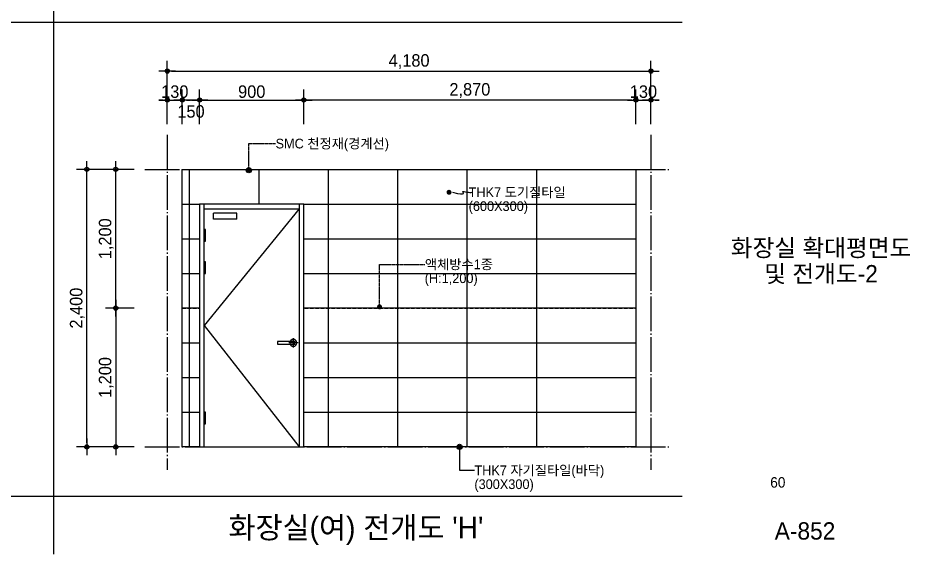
# Model space of a CAD drawing. Header units: millimetres. Extents: x 555 to 100215, y 750 to 17024.
# Drawn here: x 41734 to 49445, y 750 to 5389 of the extents above; entities that cross this region are included whole.
import ezdxf
from ezdxf.enums import TextEntityAlignment as Align

# ---------------------------------------------------------------- set-up
doc = ezdxf.new("R2010")
doc.units = ezdxf.units.MM
doc.set_wipeout_variables(frame=1)
for name, pattern in [('$RECOVER_070302152830-3', [0]), ('CEN', [35, 30, -2, 1, -2]), ('HID', [2.3, 1.5, -0.8])]:
    doc.linetypes.add(name, pattern=pattern)
for name, color, linetype in [('$ZCDB_AUDIT_GENERATED_600D18', 7, 'Continuous'), ('1', 1, 'Continuous'), ('4A.TEC FORM-TEXT', 3, 'Continuous'), ('4A.TEC TEXT', 7, 'Continuous'), ('4A.TEC TEXT 2', 3, 'Continuous'), ('4A.TEC 해치 1', 9, 'Continuous'), ('_LIBR', 4, 'Continuous'), ('CEN', 1, 'CEN'), ('SY', 1, 'Continuous'), ('WAL', 3, 'Continuous'), ('WID', 4, 'Continuous')]:
    doc.layers.add(name, color=color, linetype=linetype)
doc.styles.add('나눔고딕', font='')
doc.styles.add('돋움', font='')
doc.styles.get('나눔고딕').set_extended_font_data('Dotum')
doc.styles.get('돋움').set_extended_font_data('Dotum')
doc.dimstyles.new('DIM_600(외부치수)', dxfattribs={"dimscale": 400, "dimtxt": 3.3, "dimasz": 1, "dimexe": 2, "dimexo": 2, "dimgap": 1, "dimtad": 1, "dimdec": 0, "dimdsep": 46, "dimlunit": 6, "dimtxsty": '나눔고딕', "dimblk1": 'DIMDOT', "dimblk2": 'DIMDOT', "dimsah": 1, "dimcen": 2.5, "dimdle": 1.5, "dimclrd": 8, "dimclre": 8, "dimclrt": 3, "dimadec": 0, "dimazin": 0, "dimtfac": 1, "dimtdec": 0, "dimtix": 1, "dimtmove": 2, "dimatfit": 3, "dimldrblk": 'DIMDOT', "dimfxl": 1, "dimtvp": 1, "dimtolj": 1, "dimtzin": 0, "dimarcsym": 0})

# ---------------------------------------------------------------- blocks, each defined once
blk = doc.blocks.new('DIMDOT')
at = {"color": 0}
blk.add_line((-2, 0), (2, 0), dxfattribs=at)
for radius in [0.5, 0.25]:
    blk.add_circle((0, 0), radius, dxfattribs=at)
blk = doc.blocks.new('*D328')
at = {"layer": '$ZCDB_AUDIT_GENERATED_600D18', "color": 8, "lineweight": -2, "transparency": 16777216}
for p, q in [((43025.2, 4467.9, 0), (43025.2, 4767.9, 0)), ((43155.2, 4467.9, 0), (43155.2, 4767.9, 0)), ((42989.2, 4677.9, 0), (42953.2, 4677.9, 0)), ((43025.2, 4677.9, 0), (43155.2, 4677.9, 0)), ((43191.2, 4677.9, 0), (43227.2, 4677.9, 0))]:
    blk.add_line(p, q, dxfattribs=at)
at = {"layer": 'Defpoints', "color": 0, "transparency": 16777216}
for p in [(43155.2, 4677.9, 0), (43025.2, 4377.9, 0), (43155.2, 4377.9, 0)]:
    blk.add_point(p, dxfattribs=at)
at = {"layer": '$ZCDB_AUDIT_GENERATED_600D18', "color": 8, "lineweight": -2, "transparency": 16777216, "xscale": 36, "yscale": 36, "zscale": 36}
blk.add_blockref('DIMDOT', (43025.2, 4677.9, 0), dxfattribs=at)
at = {"layer": '$ZCDB_AUDIT_GENERATED_600D18', "color": 8, "lineweight": -2, "transparency": 16777216, "xscale": 36, "yscale": 36, "zscale": 36, "rotation": 180}
blk.add_blockref('DIMDOT', (43155.2, 4677.9, 0), dxfattribs=at)
at = {"layer": '$ZCDB_AUDIT_GENERATED_600D18', "color": 3, "transparency": 16777216, "insert": (43090.2, 4750, 0), "char_height": 108, "attachment_point": 5, "style": '나눔고딕'}
blk.add_mtext('\\A1;130', dxfattribs=at)
blk = doc.blocks.new('*D329')
at = {"layer": '$ZCDB_AUDIT_GENERATED_600D18', "color": 8, "lineweight": -2, "transparency": 16777216}
for p, q in [((43025.2, 4467.9), (43025.2, 5017.9)), ((47205.2, 4467.9), (47205.2, 5017.9)), ((43061.2, 4927.9), (47169.2, 4927.9))]:
    blk.add_line(p, q, dxfattribs=at)
at = {"layer": 'Defpoints', "color": 0, "transparency": 16777216}
for p in [(47205.2, 4927.9), (43025.2, 4377.9, 0), (47205.2, 4377.9, 0)]:
    blk.add_point(p, dxfattribs=at)
at = {"layer": '$ZCDB_AUDIT_GENERATED_600D18', "color": 8, "lineweight": -2, "transparency": 16777216, "xscale": 36, "yscale": 36, "zscale": 36, "rotation": 180}
blk.add_blockref('DIMDOT', (43025.2, 4927.9), dxfattribs=at)
at = {"layer": '$ZCDB_AUDIT_GENERATED_600D18', "color": 8, "lineweight": -2, "transparency": 16777216, "xscale": 36, "yscale": 36, "zscale": 36}
blk.add_blockref('DIMDOT', (47205.2, 4927.9), dxfattribs=at)
at = {"layer": '$ZCDB_AUDIT_GENERATED_600D18', "color": 3, "transparency": 16777216, "insert": (45115.2, 5010.4), "char_height": 108, "attachment_point": 5, "style": '나눔고딕'}
blk.add_mtext('\\A1;4,180', dxfattribs=at)
blk = doc.blocks.new('*D330')
at = {"layer": '$ZCDB_AUDIT_GENERATED_600D18', "color": 8, "lineweight": -2, "transparency": 16777216}
for p, q in [((42740.2, 4077.9, 0), (42240.2, 4077.9, 0)), ((42330.2, 1713.9, 0), (42330.2, 4041.9, 0)), ((42740.2, 1677.9, 0), (42240.2, 1677.9, 0))]:
    blk.add_line(p, q, dxfattribs=at)
at = {"layer": 'Defpoints', "color": 0, "transparency": 16777216}
for p in [(42330.2, 4077.9, 0), (42830.2, 4077.9, 0), (42830.2, 1677.9, 0)]:
    blk.add_point(p, dxfattribs=at)
at = {"layer": '$ZCDB_AUDIT_GENERATED_600D18', "color": 8, "lineweight": -2, "transparency": 16777216, "xscale": 36, "yscale": 36, "zscale": 36}
for p, rotation in [((42330.2, 4077.9, 0), 90), ((42330.2, 1677.9, 0), 270)]:
    blk.add_blockref('DIMDOT', p, dxfattribs=dict(at, rotation=rotation))
at = {"layer": '$ZCDB_AUDIT_GENERATED_600D18', "color": 3, "transparency": 16777216, "insert": (42247.7, 2877.9, 0), "char_height": 108, "attachment_point": 5, "rotation": 90, "style": '나눔고딕'}
blk.add_mtext('\\A1;2,400', dxfattribs=at)
blk = doc.blocks.new('*D331')
at = {"layer": '$ZCDB_AUDIT_GENERATED_600D18', "color": 8, "lineweight": -2, "transparency": 16777216}
for p, q in [((42740.2, 2877.9), (42490.2, 2877.9)), ((42580.2, 2841.9), (42580.2, 1713.9)), ((42740.2, 1677.9), (42490.2, 1677.9))]:
    blk.add_line(p, q, dxfattribs=at)
at = {"layer": 'Defpoints', "color": 0, "transparency": 16777216}
for p in [(42830.2, 2877.9, 0), (42580.2, 1677.9), (42830.2, 1677.9, 0)]:
    blk.add_point(p, dxfattribs=at)
at = {"layer": '$ZCDB_AUDIT_GENERATED_600D18', "color": 8, "lineweight": -2, "transparency": 16777216, "xscale": 36, "yscale": 36, "zscale": 36}
for p, rotation in [((42580.2, 2877.9), 90), ((42580.2, 1677.9), 270)]:
    blk.add_blockref('DIMDOT', p, dxfattribs=dict(at, rotation=rotation))
at = {"layer": '$ZCDB_AUDIT_GENERATED_600D18', "color": 3, "transparency": 16777216, "insert": (42497.7, 2277.9), "char_height": 108, "attachment_point": 5, "rotation": 90, "style": '나눔고딕'}
blk.add_mtext('\\A1;1,200', dxfattribs=at)
blk = doc.blocks.new('*D332')
at = {"layer": '$ZCDB_AUDIT_GENERATED_600D18', "color": 8, "lineweight": -2, "transparency": 16777216}
for p, q in [((42740.2, 4077.9), (42490.2, 4077.9)), ((42580.2, 2913.9), (42580.2, 4041.9)), ((42740.2, 2877.9), (42490.2, 2877.9))]:
    blk.add_line(p, q, dxfattribs=at)
at = {"layer": 'Defpoints', "color": 0, "transparency": 16777216}
for p in [(42580.2, 4077.9), (42830.2, 4077.9, 0), (42830.2, 2877.9, 0)]:
    blk.add_point(p, dxfattribs=at)
at = {"layer": '$ZCDB_AUDIT_GENERATED_600D18', "color": 8, "lineweight": -2, "transparency": 16777216, "xscale": 36, "yscale": 36, "zscale": 36}
for p, rotation in [((42580.2, 4077.9), 90), ((42580.2, 2877.9), 270)]:
    blk.add_blockref('DIMDOT', p, dxfattribs=dict(at, rotation=rotation))
at = {"layer": '$ZCDB_AUDIT_GENERATED_600D18', "color": 3, "transparency": 16777216, "insert": (42497.7, 3477.9), "char_height": 108, "attachment_point": 5, "rotation": 90, "style": '나눔고딕'}
blk.add_mtext('\\A1;1,200', dxfattribs=at)
blk = doc.blocks.new('*D333')
at = {"layer": '$ZCDB_AUDIT_GENERATED_600D18', "color": 8, "lineweight": -2, "transparency": 16777216}
for p, q in [((47075.2, 4467.9, 0), (47075.2, 4767.9, 0)), ((47205.2, 4467.9, 0), (47205.2, 4767.9, 0)), ((47039.2, 4677.9, 0), (47003.2, 4677.9, 0)), ((47075.2, 4677.9, 0), (47205.2, 4677.9, 0)), ((47241.2, 4677.9, 0), (47277.2, 4677.9, 0))]:
    blk.add_line(p, q, dxfattribs=at)
at = {"layer": 'Defpoints', "color": 0, "transparency": 16777216}
for p in [(47205.2, 4677.9, 0), (47075.2, 4377.9, 0), (47205.2, 4377.9, 0)]:
    blk.add_point(p, dxfattribs=at)
at = {"layer": '$ZCDB_AUDIT_GENERATED_600D18', "color": 8, "lineweight": -2, "transparency": 16777216, "xscale": 36, "yscale": 36, "zscale": 36}
blk.add_blockref('DIMDOT', (47075.2, 4677.9, 0), dxfattribs=at)
at = {"layer": '$ZCDB_AUDIT_GENERATED_600D18', "color": 8, "lineweight": -2, "transparency": 16777216, "xscale": 36, "yscale": 36, "zscale": 36, "rotation": 180}
blk.add_blockref('DIMDOT', (47205.2, 4677.9, 0), dxfattribs=at)
at = {"layer": '$ZCDB_AUDIT_GENERATED_600D18', "color": 3, "transparency": 16777216, "insert": (47140.2, 4750, 0), "char_height": 108, "attachment_point": 5, "style": '나눔고딕'}
blk.add_mtext('\\A1;130', dxfattribs=at)
blk = doc.blocks.new('화장실 300x2100')
blk.add_wipeout([(1054459, -255545.3), (1054459, -253445.3), (1053559, -253445.3), (1053559, -255545.3)]).dxf.layer = '4A.TEC 해치 1'
at = {"layer": '1', "color": 10, "linetype": '$RECOVER_070302152830-3'}
for p, q in [((1053599, -253485.3), (1054419, -254495.3)), ((1054419, -254495.3), (1053599, -255545.3)), ((1053649, -254685.3), (1053649, -254605.3)), ((1053609, -254645.3), (1053689, -254645.3))]:
    blk.add_line(p, q, dxfattribs=at)
at = {"layer": '_LIBR', "color": 4, "linetype": 'Continuous'}
for p, q in [((1053599, -253445.3), (1053599, -255545.3)), ((1054419, -255545.3), (1054419, -253445.3)), ((1054419, -253485.3), (1053599, -253485.3))]:
    blk.add_line(p, q, dxfattribs=at)
blk.add_lwpolyline([(1054459, -253445.3), (1054459, -255545.3), (1053559, -255545.3), (1053559, -253445.3), (1054459, -253445.3)], dxfattribs=at)
at = {"layer": 'WAL', "color": 8}
for p, q in [((1054139, -253525.3), (1054339, -253525.3)), ((1054139, -253575.3), (1054139, -253525.3)), ((1054339, -253575.3), (1054339, -253525.3)), ((1054139, -253575.3), (1054339, -253575.3))]:
    blk.add_line(p, q, dxfattribs=at)
for points in [[(1054419, -253765.3), (1054409, -253765.3), (1054409, -253665.3), (1054419, -253665.3)], [(1054419, -254045.3), (1054409, -254045.3), (1054409, -253945.3), (1054419, -253945.3)], [(1053636.5, -254632.8), (1053786.5, -254632.8), (1053786.5, -254657.8), (1053636.5, -254657.8), (1053636.5, -254632.8)], [(1054419, -255345.3), (1054409, -255345.3), (1054409, -255245.3), (1054419, -255245.3)]]:
    blk.add_lwpolyline(points, dxfattribs=at)
blk.add_circle((1053649, -254645.3), 30, dxfattribs=at)
blk = doc.blocks.new('*D346')
at = {"layer": '$ZCDB_AUDIT_GENERATED_600D18', "color": 8, "lineweight": -2, "transparency": 16777216}
for p, q in [((43155.2, 4467.9, 0), (43155.2, 4767.9, 0)), ((43305.2, 4467.9, 0), (43305.2, 4767.9, 0)), ((43269.2, 4677.9, 0), (43191.2, 4677.9, 0))]:
    blk.add_line(p, q, dxfattribs=at)
at = {"layer": 'Defpoints', "color": 0, "transparency": 16777216}
for p in [(43155.2, 4677.9, 0), (43155.2, 4377.9, 0), (43305.2, 4377.9, 0)]:
    blk.add_point(p, dxfattribs=at)
at = {"layer": '$ZCDB_AUDIT_GENERATED_600D18', "color": 8, "lineweight": -2, "transparency": 16777216, "xscale": 36, "yscale": 36, "zscale": 36, "rotation": 180}
blk.add_blockref('DIMDOT', (43155.2, 4677.9, 0), dxfattribs=at)
at = {"layer": '$ZCDB_AUDIT_GENERATED_600D18', "color": 8, "lineweight": -2, "transparency": 16777216, "xscale": 36, "yscale": 36, "zscale": 36}
blk.add_blockref('DIMDOT', (43305.2, 4677.9, 0), dxfattribs=at)
at = {"layer": '$ZCDB_AUDIT_GENERATED_600D18', "color": 3, "transparency": 16777216, "insert": (43230.2, 4578.5, 0), "char_height": 108, "attachment_point": 5, "style": '나눔고딕'}
blk.add_mtext('\\A1;150', dxfattribs=at)
blk = doc.blocks.new('*D347')
at = {"layer": '$ZCDB_AUDIT_GENERATED_600D18', "color": 8, "lineweight": -2, "transparency": 16777216}
for p, q in [((43305.2, 4467.9, 0), (43305.2, 4767.9, 0)), ((44205.2, 4467.9, 0), (44205.2, 4767.9, 0)), ((43341.2, 4677.9, 0), (44169.2, 4677.9, 0))]:
    blk.add_line(p, q, dxfattribs=at)
at = {"layer": 'Defpoints', "color": 0, "transparency": 16777216}
for p in [(44205.2, 4677.9, 0), (43305.2, 4377.9, 0), (44205.2, 4377.9, 0)]:
    blk.add_point(p, dxfattribs=at)
at = {"layer": '$ZCDB_AUDIT_GENERATED_600D18', "color": 8, "lineweight": -2, "transparency": 16777216, "xscale": 36, "yscale": 36, "zscale": 36, "rotation": 180}
blk.add_blockref('DIMDOT', (43305.2, 4677.9, 0), dxfattribs=at)
at = {"layer": '$ZCDB_AUDIT_GENERATED_600D18', "color": 8, "lineweight": -2, "transparency": 16777216, "xscale": 36, "yscale": 36, "zscale": 36}
blk.add_blockref('DIMDOT', (44205.2, 4677.9, 0), dxfattribs=at)
at = {"layer": '$ZCDB_AUDIT_GENERATED_600D18', "color": 3, "transparency": 16777216, "insert": (43755.2, 4750, 0), "char_height": 108, "attachment_point": 5, "style": '나눔고딕'}
blk.add_mtext('\\A1;900', dxfattribs=at)
blk = doc.blocks.new('*D348')
at = {"layer": '$ZCDB_AUDIT_GENERATED_600D18', "color": 8, "lineweight": -2, "transparency": 16777216}
for p, q in [((44205.2, 4467.9, 0), (44205.2, 4767.9, 0)), ((47075.2, 4467.9, 0), (47075.2, 4767.9, 0)), ((47039.2, 4677.9, 0), (44241.2, 4677.9, 0))]:
    blk.add_line(p, q, dxfattribs=at)
at = {"layer": 'Defpoints', "color": 0, "transparency": 16777216}
for p in [(44205.2, 4677.9, 0), (44205.2, 4377.9, 0), (47075.2, 4377.9, 0)]:
    blk.add_point(p, dxfattribs=at)
at = {"layer": '$ZCDB_AUDIT_GENERATED_600D18', "color": 8, "lineweight": -2, "transparency": 16777216, "xscale": 36, "yscale": 36, "zscale": 36, "rotation": 180}
blk.add_blockref('DIMDOT', (44205.2, 4677.9, 0), dxfattribs=at)
at = {"layer": '$ZCDB_AUDIT_GENERATED_600D18', "color": 8, "lineweight": -2, "transparency": 16777216, "xscale": 36, "yscale": 36, "zscale": 36}
blk.add_blockref('DIMDOT', (47075.2, 4677.9, 0), dxfattribs=at)
at = {"layer": '$ZCDB_AUDIT_GENERATED_600D18', "color": 3, "transparency": 16777216, "insert": (45640.2, 4760.4, 0), "char_height": 108, "attachment_point": 5, "style": '나눔고딕'}
blk.add_mtext('\\A1;2,870', dxfattribs=at)

msp = doc.modelspace()

# ---------------------------------------------------------------- hatches: boundary and pattern name
at = {"layer": 'SY', "ltscale": 0.05}
h = msp.add_hatch(color=256, dxfattribs=at)
edge = h.paths.add_edge_path()
edge.add_arc((43730.15, 4071.09), 22.53, -630, -270, ccw=False)
h = msp.add_hatch(color=256, dxfattribs=at)
edge = h.paths.add_edge_path()
edge.add_arc((45550.95, 1678.03), 22.53, -360, 0, ccw=False)

# ---------------------------------------------------------------- linework, layer by layer
at = {"color": 3}
for p, q in [((42045, 750), (42045, 9946.87)), ((47475, 5348.44), (25755, 5348.44))]:
    msp.add_line(p, q, dxfattribs=at)
at = {"color": 8}
for p, q in [((43215.2, 4077.95, 0), (43215.2, 1677.95, 0)), ((43815.2, 4077.95, 0), (43815.2, 1677.95, 0)), ((44415.2, 4077.95, 0), (44415.2, 1677.95, 0)), ((45015.2, 4077.95, 0), (45015.2, 1677.95, 0)), ((45615.2, 4077.95, 0), (45615.2, 1677.95, 0)), ((46215.2, 4077.95, 0), (46215.2, 1677.95, 0)), ((43155.2, 3777.95, 0), (47075.2, 3777.95, 0)), ((43155.2, 3477.95, 0), (47075.2, 3477.95, 0)), ((43155.2, 3177.95, 0), (47075.2, 3177.95, 0)), ((47075.2, 2877.95, 0), (43155.2, 2877.95, 0)), ((43155.2, 2577.95, 0), (47075.2, 2577.95, 0)), ((43155.2, 2277.95, 0), (47075.2, 2277.95, 0)), ((43155.2, 1977.95, 0), (47075.2, 1977.95, 0))]:
    msp.add_line(p, q, dxfattribs=at)
at = {"color": 4}
msp.add_line((47475, 1250), (25755, 1250), dxfattribs=at)
at = {"layer": 'CEN', "ltscale": 10}
for p, q in [((43025.2, 4377.95, 0), (43025.2, 1479.95, 0)), ((47205.2, 4377.95, 0), (47205.2, 1479.95, 0)), ((42830.2, 4077.95, 0), (47375.2, 4077.95, 0)), ((42830.2, 1677.95, 0), (47375.2, 1677.95, 0))]:
    msp.add_line(p, q, dxfattribs=at)
at = {"layer": 'CEN', "elevation": 0}
for points in [[(43730.15, 4071.09), (43730.15, 4301.12), (43960.92, 4301.12)], [(44859.78, 2888.74), (44859.78, 3256.62), (45249.84, 3256.62)]]:
    msp.add_lwpolyline(points, dxfattribs=at)
at = {"layer": 'SY', "ltscale": 0.05}
for p, q in [((45550.95, 1678.03, 0), (45550.95, 1475.21, 0)), ((45550.95, 1475.21, 0), (45679.17, 1475.21, 0))]:
    msp.add_line(p, q, dxfattribs=at)
at = {"layer": 'SY', "ltscale": 0.05, "const_width": 21.52, "elevation": 0}
for points in [[(45449.61, 3879.88, -1), (45471.13, 3879.88, -1)], [(44870.54, 2888.74, 1), (44849.02, 2888.74, 1)]]:
    msp.add_lwpolyline(points, format="xyb", close=True, dxfattribs=at)
at = {"layer": 'SY', "ltscale": 0.05}
msp.add_lwpolyline([(45490.37, 3879.88), (45532.87, 3870.18), (45560.74, 3865.7), (45576.82, 3865.34), (45583.94, 3867.98), (45584.9, 3872.51), (45582.55, 3877.8), (45579.7, 3882.74), (45579.18, 3886.22), (45583.15, 3887.42), (45591.14, 3886.72), (45602, 3884.77), (45614.6, 3882.26), (45627.79, 3879.84), (45640.43, 3878.19), (45651.39, 3877.98), (45659.53, 3879.88)], dxfattribs=at)
for centre in [(43730.15, 4071.09, 0), (45550.95, 1678.03, 0)]:
    msp.add_circle(centre, 22.53, dxfattribs=at)
at = {"layer": 'WAL', "elevation": 0}
for points in [[(43155.2, 4077.95), (47075.2, 4077.95), (47075.2, 1677.95), (43155.2, 1677.95)], [(43155.2, 1677.95), (43155.2, 4077.95)]]:
    msp.add_lwpolyline(points, dxfattribs=at)
at = {"layer": 'WID', "linetype": 'HID', "ltscale": 20}
msp.add_line((43155.2, 2877.95, 0), (47075.2, 2877.95, 0), dxfattribs=at)

# ---------------------------------------------------------------- texts
at = {"layer": '4A.TEC FORM-TEXT', "style": '돋움'}
msp.add_text('A-852', height=150, dxfattribs=at).set_placement((48536.68, 875.96), align=Align.CENTER)
at = {"layer": '4A.TEC TEXT', "style": '돋움'}
for s, p in [('SMC 천정재(경계선)', (43960.92, 4301.12, 0)), ('THK7 도기질타일', (45629.53, 3879.88, 0)), ('(600X300)', (45629.53, 3759.88, 0)), ('액체방수1종', (45251.43, 3256.62, 0)), ('(H:1,200)', (45249.95, 3136.62, 0)), ('THK7 자기질타일(바닥)', (45679.17, 1475.21, 0)), ('(300X300)', (45679.17, 1355.21, 0))]:
    msp.add_text(s, height=84, dxfattribs=at).set_placement(p, align=Align.MIDDLE_LEFT)
at = {"layer": '4A.TEC TEXT 2', "style": '나눔고딕'}
for s, height, p in [('화장실 확대평면도', 150, (48675.21, 3324.86)), ('및 전개도-2', 150, (48675.21, 3100.53)), ('60', 90, (48301.49, 1325.95))]:
    msp.add_text(s, height=height, dxfattribs=at).set_placement(p, align=Align.CENTER)
at = {"layer": '4A.TEC TEXT 2', "color": 3, "style": '나눔고딕'}
msp.add_text("화장실(여) 전개도 'H'", height=186.3, dxfattribs=at).set_placement((44655.51, 979.86), align=Align.MIDDLE_CENTER)

# ---------------------------------------------------------------- dimensions: what is measured, and where the dimension line sits
at = {"layer": '$ZCDB_AUDIT_GENERATED_600D18'}
for base, p1, p2, picture, middle in [((47205.2, 4927.95, 0), (43025.2, 4377.95, 0), (47205.2, 4377.95, 0), '*D329', (45115.2, 5010.43, 0)), ((43155.2, 4677.95, 0), (43025.2, 4377.95, 0), (43155.2, 4377.95, 0), '*D328', (43090.2, 4750.02, 0)), ((47205.2, 4677.95, 0), (47075.2, 4377.95, 0), (47205.2, 4377.95, 0), '*D333', (47140.2, 4750.02, 0))]:
    dim = msp.add_linear_dim(base=base, p1=p1, p2=p2, dimstyle='DIM_600(외부치수)', override={"dimscale": 300, "dimtxt": 0.36, "dimasz": 0.12, "dimexe": 0.3, "dimexo": 0.3, "dimgap": 0.06, "dimdec": 1, "dimblk1": 'DIMDOT', "dimblk2": 'DIMDOT', "dimdle": 0.06}, dxfattribs=at)
    dim.commit()
    dim.dimension.update_dxf_attribs({"geometry": picture, "text_midpoint": middle})
for p1, angle, picture, middle in [((43305.2, 4377.95, 0), 0, '*D347', (43755.2, 4750.02, 0)), ((47075.2, 4377.95, 0), 180, '*D348', (45640.2, 4760.43, 0))]:
    dim = msp.add_linear_dim(base=(44205.2, 4677.95, 0), p1=p1, p2=(44205.2, 4377.95, 0), angle=angle, dimstyle='DIM_600(외부치수)', override={"dimscale": 300, "dimtxt": 0.36, "dimasz": 0.12, "dimexe": 0.3, "dimexo": 0.3, "dimgap": 0.06, "dimdec": 1, "dimblk1": 'DIMDOT', "dimblk2": 'DIMDOT', "dimdle": 0.06}, dxfattribs=at)
    dim.commit()
    dim.dimension.update_dxf_attribs({"geometry": picture, "text_midpoint": middle})
dim = msp.add_linear_dim(base=(43155.2, 4677.95, 0), p1=(43305.2, 4377.95, 0), p2=(43155.2, 4377.95, 0), angle=180, dimstyle='DIM_600(외부치수)', override={"dimscale": 300, "dimtxt": 0.36, "dimasz": 0.12, "dimexe": 0.3, "dimexo": 0.3, "dimgap": 0.06, "dimdec": 1, "dimdle": 0.06}, dxfattribs=at)
dim.commit()
dim.dimension.update_dxf_attribs({"geometry": '*D346', "text_midpoint": (43230.2, 4578.55, 0), "dimtype": 160})
for p1, p2, distance, picture, middle in [((42830.2, 1677.95, 0), (42830.2, 4077.95, 0), 500, '*D330', (42247.72, 2877.95, 0)), ((42830.2, 2877.95, 0), (42830.2, 4077.95, 0), 250, '*D332', (42497.72, 3477.95, 0)), ((42830.2, 2877.95, 0), (42830.2, 1677.95, 0), -250, '*D331', (42497.72, 2277.95, 0))]:
    dim = msp.add_aligned_dim(p1=p1, p2=p2, distance=distance, dimstyle='DIM_600(외부치수)', override={"dimscale": 300, "dimtxt": 0.36, "dimasz": 0.12, "dimexe": 0.3, "dimexo": 0.3, "dimgap": 0.06, "dimdec": 1, "dimblk1": 'DIMDOT', "dimblk2": 'DIMDOT', "dimdle": 0.06}, dxfattribs=at)
    dim.commit()
    dim.dimension.update_dxf_attribs({"geometry": picture, "text_midpoint": middle})

# ---------------------------------------------------------------- next in the draw order: block references
at = {"xscale": -1}
msp.add_blockref('화장실 300x2100', (1097764.19, 257223.22, 0), dxfattribs=at)

doc.saveas('drawing.dxf')
